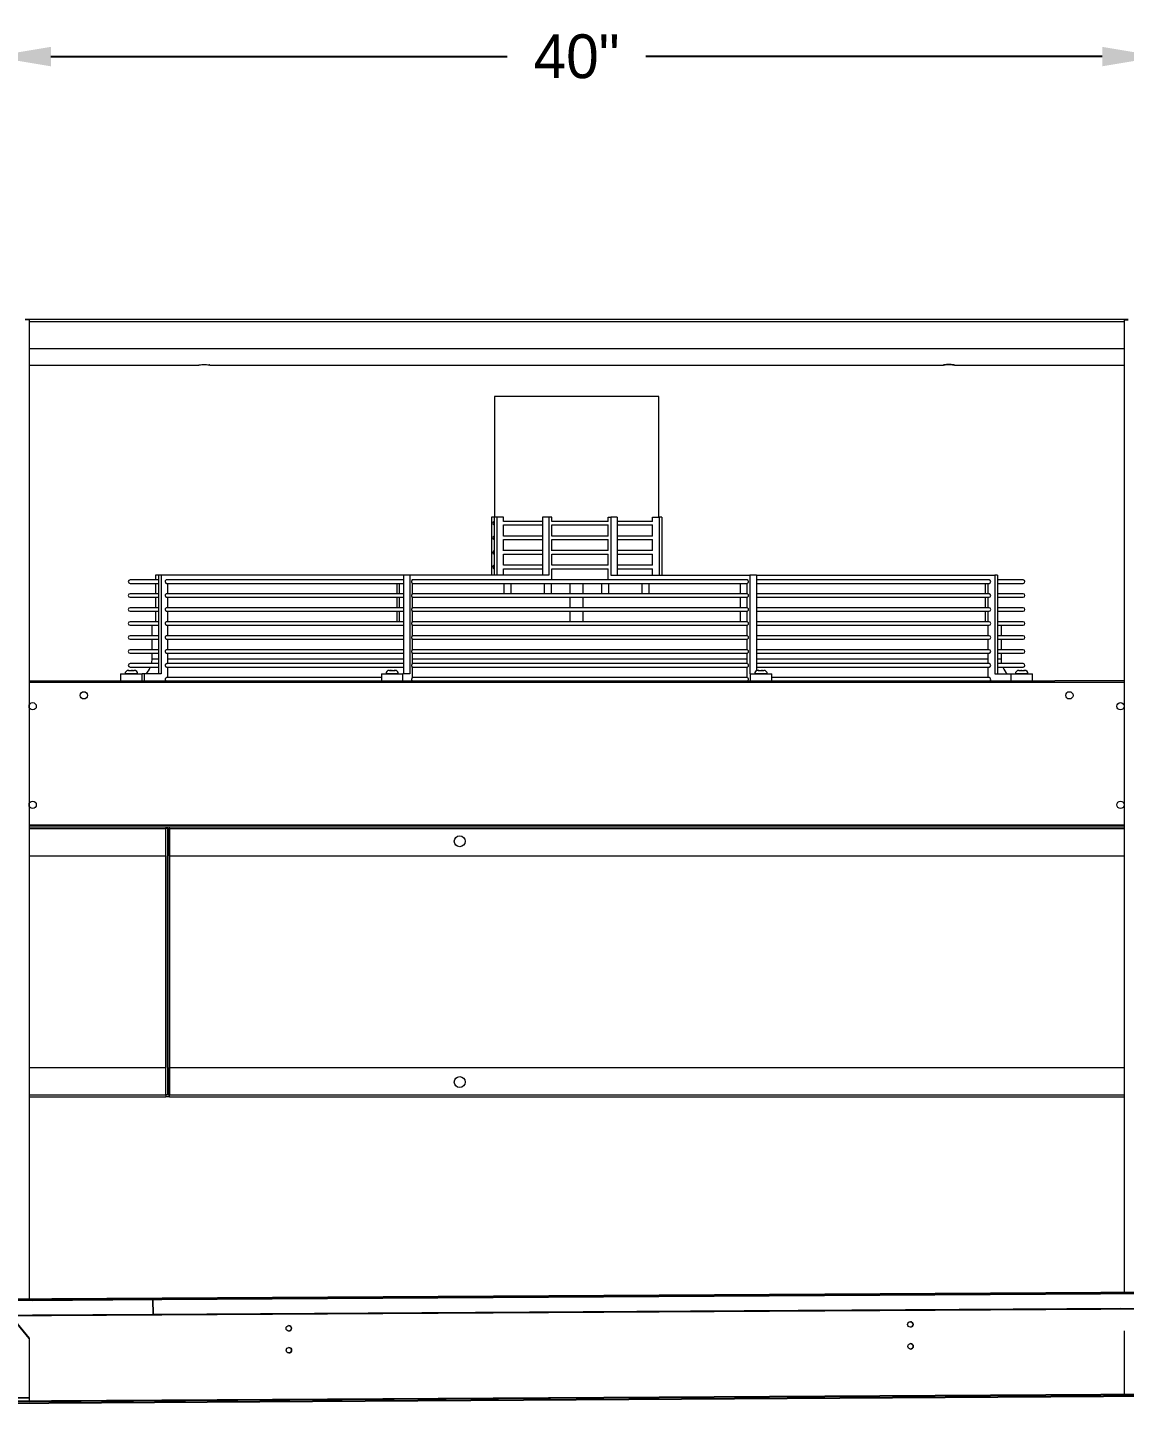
# Model space of a CAD drawing. Extents: x 6 to 271, y -23 to 146.
# Drawn here: x 179.21 to 216.75, y 46.96 to 94.66 of the extents above; entities that cross this region are included whole.
import ezdxf

# ---------------------------------------------------------------- set-up
doc = ezdxf.new("R2010")
doc.units = 0
doc.header["$MEASUREMENT"] = 0
doc.layers.get('0').update_dxf_attribs({"linetype": 'CONTINUOUS'})
doc.layers.get('Defpoints').update_dxf_attribs({"linetype": 'CONTINUOUS'})
doc.dimstyles.get("Standard").update_dxf_attribs({"dimtxt": 1.5, "dimasz": 2, "dimexe": 0.25, "dimexo": 0.5, "dimgap": 0.75, "dimtad": 0, "dimtih": 1, "dimtoh": 1, "dimdec": 4, "dimzin": 0, "dimdsep": 46, "dimlunit": 5, "dimtxsty": 'STANDARD', "dimcen": 0.125, "dimclrd": 1, "dimclre": 1, "dimclrt": 1, "dimadec": 0, "dimazin": 0, "dimtfac": 1, "dimtdec": 4, "dimtofl": 0, "dimtmove": 0, "dimatfit": 3, "dimfxl": 1, "dimfrac": 2, "dimtolj": 1, "dimtzin": 0, "dimarcsym": 0})

# ---------------------------------------------------------------- blocks, each defined once
blk = doc.blocks.new('*D31')
at = {"color": 7, "lineweight": -2}
for p, q in [((177.995, 85.293), (177.995, 93.929)), ((179.995, 93.679), (195.62, 93.679)), ((215.995, 93.679), (200.37, 93.679)), ((217.995, 85.293), (217.995, 93.929))]:
    blk.add_line(p, q, dxfattribs=at)
at = {"color": 7}
for points in [[(179.995, 94.012), (179.995, 93.346), (177.995, 93.679)], [(215.995, 94.012), (215.995, 93.346), (217.995, 93.679)]]:
    blk.add_solid(points, dxfattribs=at)
at = {"layer": 'Defpoints', "color": 0}
for p in [(217.995, 93.679), (177.995, 84.793), (217.995, 84.793)]:
    blk.add_point(p, dxfattribs=at)
at = {"color": 7, "insert": (197.995, 93.679), "char_height": 1.5, "attachment_point": 5}
blk.add_mtext('\\A1;40"', dxfattribs=at)
blk = doc.blocks.new('*D34')
at = {"color": 7, "lineweight": -2}
for p, q in [((265.011, 47.584), (265.011, 36.018)), ((90.014, 46.497), (90.014, 36.018)), ((92.014, 36.268), (174.512, 36.268)), ((263.011, 36.268), (180.512, 36.268))]:
    blk.add_line(p, q, dxfattribs=at)
at = {"color": 7}
for points in [[(92.014, 36.601), (92.014, 35.934), (90.014, 36.268)], [(263.011, 36.601), (263.011, 35.934), (265.011, 36.268)]]:
    blk.add_solid(points, dxfattribs=at)
at = {"layer": 'Defpoints', "color": 0}
for p in [(265.011, 48.084), (90.014, 46.997), (265.011, 36.268)]:
    blk.add_point(p, dxfattribs=at)
at = {"color": 7, "insert": (177.512, 36.268), "char_height": 1.5, "attachment_point": 5}
blk.add_mtext('\\A1;175"', dxfattribs=at)

msp = doc.modelspace()

# ---------------------------------------------------------------- linework, layer by layer
at = {"color": 0, "linetype": 'Continuous', "lineweight": 15}
for p, q in [((179.24516, 84.65792), (179.11066, 84.65792)), ((179.24516, 84.65792), (179.24516, 51.10783)), ((179.24516, 84.60492), (216.74516, 84.60492)), ((216.74516, 84.65792), (216.74516, 51.34075)), ((216.74516, 84.65792), (216.87966, 84.65792)), ((179.24516, 83.67363), (216.74516, 83.67363)), ((179.24516, 83.11133), (185.05766, 83.11133)), ((185.43266, 83.11133), (210.55766, 83.11133)), ((210.93266, 83.11133), (216.74516, 83.11133)), ((199.07146, 82.03692), (195.18266, 82.03692)), ((200.80766, 82.03692), (199.07146, 82.03692)), ((195.07795, 77.90092), (195.07795, 75.90592)), ((195.17132, 77.90092), (195.07795, 77.90092)), ((195.2647, 77.90092), (195.17132, 77.90092)), ((195.17132, 77.90092), (195.17132, 75.90592)), ((195.2647, 77.90092), (195.2647, 75.90592)), ((195.49013, 77.90092), (195.2647, 77.90092)), ((195.49013, 77.7501), (195.49013, 77.90092)), ((197.05092, 77.90092), (196.82549, 77.90092)), ((196.82549, 77.90092), (196.82549, 75.90592)), ((197.05092, 77.90092), (197.05092, 75.90592)), ((197.14429, 77.90092), (197.05092, 77.90092)), ((197.14429, 77.7501), (197.14429, 77.90092)), ((199.07146, 77.75104), (199.07146, 77.90092)), ((199.07146, 77.90092), (199.16483, 77.90092)), ((199.16483, 77.90092), (199.16483, 75.90592)), ((199.39026, 77.90092), (199.16483, 77.90092)), ((199.39026, 77.90092), (199.39026, 75.90592)), ((200.59357, 77.75104), (200.59357, 77.90092)), ((200.59357, 77.90092), (200.819, 77.90092)), ((200.819, 77.90092), (200.819, 75.90592)), ((200.91238, 77.90092), (200.819, 77.90092)), ((200.91238, 77.90092), (200.91238, 75.90592)), ((196.82549, 77.75104), (195.49013, 77.75104)), ((195.49013, 77.2501), (195.49013, 77.63198)), ((195.49013, 77.63104), (196.82549, 77.63104)), ((199.07146, 77.75104), (197.14429, 77.75104)), ((197.14429, 77.2501), (197.14429, 77.63198)), ((197.14429, 77.63104), (199.07146, 77.63104)), ((199.07146, 77.25104), (199.07146, 77.63104)), ((200.59357, 77.75104), (199.39026, 77.75104)), ((199.39026, 77.63104), (200.59357, 77.63104)), ((200.59357, 77.25104), (200.59357, 77.63104)), ((196.82549, 77.25104), (195.49013, 77.25104)), ((195.49013, 76.7501), (195.49013, 77.13198)), ((195.49013, 77.13104), (196.82549, 77.13104)), ((199.07146, 77.25104), (197.14429, 77.25104)), ((197.14429, 76.7501), (197.14429, 77.13198)), ((197.14429, 77.13104), (199.07146, 77.13104)), ((199.07146, 76.75104), (199.07146, 77.13104)), ((200.59357, 77.25104), (199.39026, 77.25104)), ((199.39026, 77.13104), (200.59357, 77.13104)), ((200.59357, 76.75104), (200.59357, 77.13104)), ((196.82549, 76.75104), (195.49013, 76.75104)), ((195.49013, 76.2501), (195.49013, 76.63198)), ((195.49013, 76.63104), (196.82549, 76.63104)), ((199.07146, 76.75104), (197.14429, 76.75104)), ((197.14429, 76.2501), (197.14429, 76.63198)), ((197.14429, 76.63104), (199.07146, 76.63104)), ((199.07146, 76.25104), (199.07146, 76.63104)), ((200.59357, 76.75104), (199.39026, 76.75104)), ((199.39026, 76.63104), (200.59357, 76.63104)), ((200.59357, 76.25104), (200.59357, 76.63104)), ((183.58165, 75.90592), (183.58165, 75.75104)), ((183.67503, 75.90592), (183.58165, 75.90592)), ((183.7684, 75.90592), (183.67503, 75.90592)), ((183.67503, 75.90592), (183.67503, 72.52492)), ((183.7684, 75.90592), (183.7684, 72.52492)), ((192.06357, 75.90592), (183.7684, 75.90592)), ((192.289, 75.90592), (192.06357, 75.90592)), ((192.06357, 75.90592), (192.06357, 72.52492)), ((192.289, 75.90592), (192.289, 72.52492)), ((197.05092, 75.90592), (192.289, 75.90592)), ((196.82549, 76.25104), (195.49013, 76.25104)), ((195.49013, 75.90592), (195.49013, 76.13198)), ((195.49013, 76.13104), (196.82549, 76.13104)), ((199.07146, 76.25104), (197.14429, 76.25104)), ((197.14429, 75.75104), (197.14429, 76.13198)), ((197.14429, 76.13104), (199.07146, 76.13104)), ((199.07146, 75.75104), (199.07146, 76.13104)), ((199.16483, 75.90592), (203.92676, 75.90592)), ((200.59357, 76.25104), (199.39026, 76.25104)), ((199.39026, 76.13104), (200.59357, 76.13104)), ((200.59357, 75.90592), (200.59357, 76.13104)), ((203.92676, 75.90592), (203.92676, 72.52492)), ((204.15218, 75.90592), (203.92676, 75.90592)), ((204.15218, 75.90592), (204.15218, 72.63302)), ((204.15218, 75.90592), (212.3153, 75.90592)), ((212.3153, 75.90592), (212.3153, 72.52492)), ((212.40867, 75.90592), (212.3153, 75.90592)), ((212.40867, 75.90592), (212.40867, 72.52492)), ((183.67503, 75.75104), (182.70505, 75.75104)), ((182.70505, 75.63104), (183.67503, 75.63104)), ((183.58165, 75.63104), (183.58165, 75.27237)), ((183.96412, 75.63104), (192.06357, 75.63104)), ((192.06357, 75.75104), (183.96416, 75.75104)), ((183.99383, 75.27237), (183.99383, 75.63104)), ((191.83814, 75.63104), (191.83814, 75.27237)), ((191.93152, 75.27237), (191.93152, 75.63104)), ((192.37006, 75.63104), (203.84644, 75.63104)), ((203.84644, 75.75104), (192.37015, 75.75104)), ((192.38237, 75.27237), (192.38237, 75.63104)), ((203.60795, 75.27237), (203.60795, 75.63104)), ((203.83338, 75.27237), (203.83338, 75.63104)), ((212.12139, 75.75104), (204.15218, 75.75104)), ((204.15218, 75.63104), (212.12139, 75.63104)), ((211.99649, 75.27237), (211.99649, 75.63104)), ((212.08987, 75.27237), (212.08987, 75.63104)), ((213.28528, 75.75104), (212.40867, 75.75104)), ((212.40867, 75.63104), (213.28528, 75.63104)), ((183.67503, 75.27237), (182.70505, 75.27237)), ((182.70505, 75.15237), (183.67503, 75.15237)), ((183.58165, 75.15237), (183.58165, 74.79371)), ((183.96412, 75.15237), (192.06357, 75.15237)), ((192.06357, 75.27237), (183.96416, 75.27237)), ((183.99383, 74.79371), (183.99383, 75.15237)), ((191.83814, 75.15237), (191.83814, 74.79371)), ((191.93152, 74.79371), (191.93152, 75.15237)), ((192.37006, 75.15237), (203.84644, 75.15237)), ((203.84644, 75.27237), (192.37015, 75.27237)), ((192.38237, 74.79371), (192.38237, 75.15237)), ((203.60795, 74.79371), (203.60795, 75.15237)), ((203.83338, 74.79371), (203.83338, 75.15237)), ((212.12139, 75.27237), (204.15218, 75.27237)), ((204.15218, 75.15237), (212.12139, 75.15237)), ((211.99649, 74.79371), (211.99649, 75.15237)), ((212.08987, 74.79371), (212.08987, 75.15237)), ((213.28528, 75.27237), (212.40867, 75.27237)), ((212.40867, 75.15237), (213.28528, 75.15237)), ((183.67503, 74.79371), (182.70505, 74.79371)), ((182.70505, 74.67371), (183.67503, 74.67371)), ((183.58165, 74.67371), (183.58165, 74.31504)), ((183.96412, 74.67371), (192.06357, 74.67371)), ((192.06357, 74.79371), (183.96416, 74.79371)), ((183.99383, 74.31504), (183.99383, 74.67371)), ((191.83814, 74.67371), (191.83814, 74.31504)), ((191.93152, 74.31504), (191.93152, 74.67371)), ((192.37006, 74.67371), (203.84644, 74.67371)), ((203.84644, 74.79371), (192.37015, 74.79371)), ((192.38237, 74.31504), (192.38237, 74.67371)), ((203.60795, 74.31504), (203.60795, 74.67371)), ((203.83338, 74.31504), (203.83338, 74.67371)), ((212.12139, 74.79371), (204.15218, 74.79371)), ((204.15218, 74.67371), (212.12139, 74.67371)), ((211.99649, 74.31504), (211.99649, 74.67371)), ((212.08987, 74.31504), (212.08987, 74.67371)), ((213.28528, 74.79371), (212.40867, 74.79371)), ((212.40867, 74.67371), (213.28528, 74.67371)), ((183.67503, 74.31504), (182.70505, 74.31504)), ((182.70505, 74.19504), (183.67503, 74.19504)), ((183.96412, 74.19504), (192.06357, 74.19504)), ((192.06357, 74.31504), (183.96416, 74.31504)), ((183.99383, 73.83638), (183.99383, 74.19504)), ((192.37006, 74.19504), (203.84644, 74.19504)), ((203.84644, 74.31504), (192.37015, 74.31504)), ((192.38237, 73.83638), (192.38237, 74.19504)), ((203.83338, 73.83638), (203.83338, 74.19504)), ((212.12139, 74.31504), (204.15218, 74.31504)), ((204.15218, 74.19504), (212.12139, 74.19504)), ((212.08987, 73.83638), (212.08987, 74.19504)), ((213.28528, 74.31504), (212.40867, 74.31504)), ((212.40867, 74.19504), (213.28528, 74.19504)), ((183.67503, 73.83638), (182.70505, 73.83638)), ((182.70505, 73.71638), (183.67503, 73.71638)), ((183.96412, 73.71638), (192.06357, 73.71638)), ((192.06357, 73.83638), (183.96416, 73.83638)), ((183.99383, 73.35771), (183.99383, 73.71638)), ((192.37006, 73.71638), (203.84644, 73.71638)), ((203.84644, 73.83638), (192.37015, 73.83638)), ((192.38237, 73.35771), (192.38237, 73.71638)), ((203.83338, 73.35771), (203.83338, 73.71638)), ((212.12139, 73.83638), (204.15218, 73.83638)), ((204.15218, 73.71638), (212.12139, 73.71638)), ((212.08987, 73.35771), (212.08987, 73.71638)), ((213.28528, 73.83638), (212.40867, 73.83638)), ((212.40867, 73.71638), (213.28528, 73.71638)), ((183.67503, 73.35771), (182.70505, 73.35771)), ((182.70505, 73.23771), (183.67503, 73.23771)), ((183.67503, 73.03092), (183.44736, 73.03092)), ((183.96412, 73.23771), (192.06357, 73.23771)), ((192.06357, 73.35771), (183.96416, 73.35771)), ((183.99383, 72.87904), (183.99383, 73.23771)), ((192.06357, 73.03092), (183.99383, 73.03092)), ((192.37006, 73.23771), (203.84644, 73.23771)), ((203.84644, 73.35771), (192.37015, 73.35771)), ((192.38237, 72.87904), (192.38237, 73.23771)), ((203.83338, 73.03092), (192.38237, 73.03092)), ((203.83338, 72.87904), (203.83338, 73.23771)), ((212.12139, 73.35771), (204.15218, 73.35771)), ((204.15218, 73.23771), (212.12139, 73.23771)), ((212.08987, 73.03092), (204.15218, 73.03092)), ((212.08987, 72.87904), (212.08987, 73.23771)), ((213.28528, 73.35771), (212.40867, 73.35771)), ((212.40867, 73.23771), (213.28528, 73.23771)), ((212.54296, 73.03092), (212.40867, 73.03092)), ((182.38215, 72.52492), (182.41024, 72.52492)), ((182.41024, 72.52492), (183.12015, 72.52492)), ((182.54905, 72.52592), (182.5324, 72.52592)), ((182.9699, 72.52592), (182.54905, 72.52592)), ((182.6564, 72.64992), (182.65655, 72.64992)), ((182.65928, 72.64992), (182.65655, 72.64992)), ((182.65928, 72.64992), (182.66979, 72.64992)), ((182.68047, 72.64992), (182.66979, 72.64992)), ((182.68047, 72.64992), (182.75651, 72.64992)), ((183.67503, 72.87904), (182.70505, 72.87904)), ((182.70505, 72.75904), (183.67503, 72.75904)), ((182.76806, 72.64992), (182.75651, 72.64992)), ((182.77434, 72.64992), (182.76806, 72.64992)), ((182.77434, 72.64992), (182.79971, 72.64992)), ((182.81425, 72.64992), (182.79971, 72.64992)), ((182.81425, 72.64992), (182.8459, 72.64992)), ((183.18544, 72.52492), (183.12015, 72.52492)), ((183.18544, 72.52492), (183.18544, 72.29342)), ((183.7684, 72.52492), (183.18544, 72.52492)), ((183.96412, 72.75904), (192.06357, 72.75904)), ((192.06357, 72.87904), (183.96416, 72.87904)), ((183.99383, 72.40038), (183.99383, 72.75904)), ((191.31189, 72.52492), (191.33998, 72.52492)), ((191.33998, 72.52492), (192.04989, 72.52492)), ((191.59717, 72.52592), (191.46214, 72.52592)), ((191.58614, 72.64992), (191.61778, 72.64992)), ((191.89964, 72.52592), (191.59717, 72.52592)), ((191.63232, 72.64992), (191.61778, 72.64992)), ((191.63232, 72.64992), (191.65769, 72.64992)), ((191.66397, 72.64992), (191.65769, 72.64992)), ((191.67553, 72.64992), (191.66397, 72.64992)), ((191.67553, 72.64992), (191.75157, 72.64992)), ((191.76225, 72.64992), (191.75157, 72.64992)), ((191.76225, 72.64992), (191.77275, 72.64992)), ((191.77548, 72.64992), (191.77275, 72.64992)), ((191.77548, 72.64992), (191.77564, 72.64992)), ((192.289, 72.52492), (192.04989, 72.52492)), ((192.37006, 72.75904), (203.84644, 72.75904)), ((203.84644, 72.87904), (192.37015, 72.87904)), ((192.38237, 72.40038), (192.38237, 72.75904)), ((203.83338, 72.40038), (203.83338, 72.75904)), ((203.92676, 72.52492), (203.94044, 72.52492)), ((203.94044, 72.52492), (203.96853, 72.52492)), ((203.96853, 72.52492), (204.67844, 72.52492)), ((204.39315, 72.52592), (204.09069, 72.52592)), ((212.12139, 72.87904), (204.15218, 72.87904)), ((204.15218, 72.75904), (212.12139, 72.75904)), ((204.21469, 72.64992), (204.21484, 72.64992)), ((204.21757, 72.64992), (204.21484, 72.64992)), ((204.21757, 72.64992), (204.22808, 72.64992)), ((204.23876, 72.64992), (204.22808, 72.64992)), ((204.23876, 72.64992), (204.3148, 72.64992)), ((204.32635, 72.64992), (204.3148, 72.64992)), ((204.33263, 72.64992), (204.32635, 72.64992)), ((204.33263, 72.64992), (204.358, 72.64992)), ((204.37254, 72.64992), (204.358, 72.64992)), ((204.37254, 72.64992), (204.40419, 72.64992)), ((204.52819, 72.52592), (204.39315, 72.52592)), ((212.08987, 72.40038), (212.08987, 72.75904)), ((212.3153, 72.52492), (212.87018, 72.52492)), ((213.28528, 72.87904), (212.40867, 72.87904)), ((212.40867, 72.75904), (213.28528, 72.75904)), ((212.87018, 72.52492), (212.89826, 72.52492)), ((212.89826, 72.52492), (213.60818, 72.52492)), ((213.44127, 72.52592), (213.02043, 72.52592)), ((213.14443, 72.64992), (213.17607, 72.64992)), ((213.19061, 72.64992), (213.17607, 72.64992)), ((213.19061, 72.64992), (213.21598, 72.64992)), ((213.22226, 72.64992), (213.21598, 72.64992)), ((213.23382, 72.64992), (213.22226, 72.64992)), ((213.23382, 72.64992), (213.30986, 72.64992)), ((213.32053, 72.64992), (213.30986, 72.64992)), ((213.32053, 72.64992), (213.33104, 72.64992)), ((213.33377, 72.64992), (213.33104, 72.64992)), ((213.33377, 72.64992), (213.33393, 72.64992)), ((213.45793, 72.52592), (213.44127, 72.52592)), ((179.24516, 72.29342), (181.62016, 72.29342)), ((179.24516, 72.24242), (216.74516, 72.24242)), ((181.62016, 72.29342), (214.37016, 72.29342)), ((191.31189, 72.40038), (183.96416, 72.40038)), ((203.84644, 72.40038), (192.37014, 72.40038)), ((212.12139, 72.40038), (204.67844, 72.40038)), ((216.74516, 72.29342), (214.37016, 72.29342)), ((216.74516, 67.34442), (179.24516, 67.34442)), ((179.24516, 67.34342), (216.74516, 67.34342)), ((179.24516, 67.29342), (216.74516, 67.29342)), ((183.93166, 67.29342), (183.93166, 67.22992)), ((184.05866, 67.22992), (184.05866, 67.29342)), ((179.24516, 67.22992), (183.93166, 67.22992)), ((183.93166, 66.29342), (183.93166, 67.22992)), ((183.93266, 67.22992), (183.93166, 67.22992)), ((183.99516, 67.22992), (183.93266, 67.22992)), ((183.93266, 58.10692), (183.93266, 67.22992)), ((183.99516, 67.22992), (183.99516, 58.10692)), ((183.99516, 67.22992), (184.05766, 67.22992)), ((183.99516, 58.10692), (183.99516, 67.22992)), ((184.05766, 67.22992), (184.05766, 58.10692)), ((184.05866, 67.22992), (184.05766, 67.22992)), ((184.05866, 66.29342), (184.05866, 67.22992)), ((184.05866, 67.22992), (216.74516, 67.22992)), ((179.24516, 66.29342), (183.93166, 66.29342)), ((183.93166, 66.29342), (183.93166, 59.04342)), ((184.05866, 66.29342), (216.74516, 66.29342)), ((184.05866, 66.29342), (184.05866, 59.04342)), ((179.24516, 59.04342), (183.93166, 59.04342)), ((183.93166, 58.10692), (183.93166, 59.04342)), ((184.05866, 58.10692), (184.05866, 59.04342)), ((184.05866, 59.04342), (216.74516, 59.04342)), ((179.24516, 58.10692), (183.93166, 58.10692)), ((179.24516, 58.04342), (183.93166, 58.04342)), ((183.93166, 58.10692), (183.93166, 58.04342)), ((183.93166, 58.10692), (183.93266, 58.10692)), ((184.05866, 58.04342), (183.93166, 58.04342)), ((183.99516, 58.10692), (183.93266, 58.10692)), ((183.99516, 58.10692), (184.05766, 58.10692)), ((184.05766, 58.10692), (184.05866, 58.10692)), ((184.05866, 58.04342), (184.05866, 58.10692)), ((184.05866, 58.10692), (216.74516, 58.10692)), ((184.05866, 58.04342), (216.74516, 58.04342)), ((179.36513, 51.10858), (183.49005, 51.1342)), ((179.3654, 51.06438), (183.49032, 51.09)), ((183.49005, 51.1342), (216.61441, 51.33994)), ((183.49005, 51.1342), (183.49032, 51.09)), ((183.49032, 51.09), (183.49005, 51.1342)), ((183.49032, 51.09), (216.61468, 51.29575)), ((183.4935, 50.57828), (183.49032, 51.09)), ((183.49032, 51.09), (183.4935, 50.57828)), ((179.24516, 50.55119), (216.74516, 50.78411)), ((183.4935, 50.57828), (179.36858, 50.55266)), ((216.61786, 50.78403), (183.4935, 50.57828)), ((179.24516, 49.7744), (179.24516, 47.60173)), ((216.74516, 50.02285), (216.74516, 47.80919)), ((179.24516, 47.60213), (216.74516, 47.83505)), ((179.24516, 47.55113), (216.74516, 47.78405))]:
    msp.add_line(p, q, dxfattribs=at)
at = {"color": 0}
for p, q in [((96.11673, 50.59149), (259.86357, 51.60858)), ((259.86385, 51.56438), (96.117, 50.5473)), ((96.24517, 50.03565), (259.74516, 51.0512)), ((178.63462, 50.52014), (179.24516, 49.7744)), ((259.74516, 48.10214), (96.24517, 47.08659)), ((96.24517, 47.03559), (259.74516, 48.05114)), ((179.24516, 47.72673), (176.74516, 47.68574))]:
    msp.add_line(p, q, dxfattribs=at)
at = {"color": 0, "linetype": 'Continuous', "lineweight": 15, "flags": 128}
for points in [[(185.05766, 83.11133), (185.06526, 83.11549), (185.08743, 83.11931), (185.12238, 83.12248), (185.16727, 83.12476), (185.21848, 83.12594), (185.27185, 83.12594), (185.32305, 83.12476), (185.36795, 83.12248), (185.4029, 83.11931), (185.42507, 83.11549), (185.43266, 83.11133)], [(185.43266, 83.11133), (185.42502, 83.11549), (185.41995, 83.11666)], [(210.55766, 83.11133), (210.56526, 83.11549), (210.58743, 83.11931), (210.62238, 83.12248), (210.66727, 83.12476), (210.71848, 83.12594), (210.77185, 83.12594), (210.82305, 83.12476), (210.86795, 83.12248), (210.9029, 83.11931), (210.92507, 83.11549), (210.93266, 83.11133)], [(210.93266, 83.11133), (210.92502, 83.11549), (210.90283, 83.11931), (210.86788, 83.12248), (210.823, 83.12474), (210.77183, 83.12593), (210.7185, 83.12593), (210.66732, 83.12474), (210.62245, 83.12248), (210.5875, 83.11931), (210.5653, 83.11549), (210.55766, 83.11133)], [(203.84644, 75.75104), (203.84649, 75.75104), (203.85577, 75.74586), (203.86345, 75.73133), (203.86823, 75.70993), (203.86929, 75.68531), (203.86646, 75.66166), (203.86021, 75.64303), (203.85161, 75.63258), (203.84644, 75.63104)], [(203.84644, 75.27237), (203.85069, 75.27133), (203.85906, 75.2625), (203.86547, 75.24592), (203.86895, 75.22416), (203.86895, 75.20058), (203.86547, 75.17882), (203.85906, 75.16225), (203.85069, 75.15341), (203.84644, 75.15237)], [(203.84644, 74.79371), (203.85069, 74.79267), (203.85906, 74.78383), (203.86547, 74.76725), (203.86895, 74.7455), (203.86895, 74.72192), (203.86547, 74.70016), (203.85906, 74.68358), (203.85069, 74.67475), (203.84644, 74.67371)], [(203.84644, 74.31504), (203.85069, 74.314), (203.85906, 74.30517), (203.86547, 74.28859), (203.86895, 74.26683), (203.86895, 74.24325), (203.86547, 74.22149), (203.85906, 74.20492), (203.85069, 74.19608), (203.84644, 74.19504)], [(203.84644, 73.83638), (203.85069, 73.83534), (203.85906, 73.8265), (203.86547, 73.80992), (203.86895, 73.78817), (203.86895, 73.76459), (203.86547, 73.74283), (203.85906, 73.72625), (203.85069, 73.71741), (203.84644, 73.71638)], [(183.44736, 73.03092), (183.43973, 72.92419), (183.43182, 72.87904)], [(203.84644, 73.35771), (203.85069, 73.35667), (203.85906, 73.34784), (203.86547, 73.33126), (203.86895, 73.3095), (203.86895, 73.28592), (203.86547, 73.26416), (203.85906, 73.24758), (203.85069, 73.23875), (203.84644, 73.23771)], [(212.5585, 72.87904), (212.5506, 72.92419), (212.54296, 73.03092)], [(203.84644, 72.87904), (203.85069, 72.87801), (203.85906, 72.86917), (203.86547, 72.85259), (203.86895, 72.83083), (203.86895, 72.80725), (203.86547, 72.7855), (203.85906, 72.76892), (203.85069, 72.76008), (203.84644, 72.75904)], [(203.84644, 72.40038), (203.85095, 72.39921), (203.85938, 72.38993), (203.86576, 72.37278), (203.86907, 72.35048), (203.86878, 72.32658), (203.86494, 72.30486), (203.86073, 72.29342)]]:
    msp.add_lwpolyline(points, dxfattribs=at)
at = {"color": 0, "linetype": 'Continuous', "lineweight": 15}
for centre, radius in [((181.12016, 71.79342), 0.125), ((214.87016, 71.79342), 0.125), ((179.37016, 71.41842), 0.125), ((216.62016, 71.41842), 0.125), ((179.37016, 68.04342), 0.125), ((216.62016, 68.04342), 0.125), ((193.99516, 66.79342), 0.1875), ((193.99516, 58.54342), 0.1875), ((188.14052, 50.10643), 0.09375), ((209.42611, 50.23864), 0.09375), ((188.14518, 49.35644), 0.09375), ((209.43077, 49.48865), 0.09375)]:
    msp.add_circle(centre, radius, dxfattribs=at)
for centre, radius, start, end in [((195.18266, 77.69104), 0.06, 100.892283, 259.107717), ((195.18266, 77.19104), 0.06, 100.892283, 259.107717), ((195.18266, 76.69104), 0.06, 100.892283, 259.107717), ((195.18266, 76.19104), 0.06, 100.892283, 259.107717), ((182.70505, 75.69104), 0.06, 90, 270), ((212.11821, 75.69104), 0.06008, 273.027257, 86.972743), ((213.28528, 75.69104), 0.06, 270, 90), ((182.70505, 75.21237), 0.06, 90, 270), ((212.11809, 75.21237), 0.06009, 273.144683, 86.855317), ((213.28528, 75.21237), 0.06, 270, 90), ((182.70505, 74.73371), 0.06, 90, 270), ((212.11809, 74.73371), 0.06009, 273.145296, 86.854704), ((213.28528, 74.73371), 0.06, 270, 90), ((182.70505, 74.25504), 0.06, 90, 270), ((212.11809, 74.25504), 0.06009, 273.143735, 86.856265), ((213.28528, 74.25504), 0.06, 270, 90), ((182.70505, 73.77638), 0.06, 90, 270), ((212.11809, 73.77638), 0.06009, 273.145296, 86.854704), ((213.28528, 73.77638), 0.06, 270, 90), ((182.70505, 73.29771), 0.06, 90, 270), ((212.11809, 73.29771), 0.06009, 273.143735, 86.856265), ((213.28528, 73.29771), 0.06, 270, 90), ((182.6564, 72.52592), 0.124, 90, 180), ((182.70505, 72.81904), 0.06, 90, 270), ((182.8459, 72.52592), 0.124, 0, 90), ((182.69736, 73.03092), 0.75, 317.57173, 338.745888), ((191.58614, 72.52592), 0.124, 90, 180), ((191.77564, 72.52592), 0.124, 0, 90), ((204.21469, 72.52592), 0.124, 90, 180), ((204.40419, 72.52592), 0.124, 0, 90), ((212.11809, 72.81904), 0.06009, 273.145296, 86.854704), ((213.29296, 73.03092), 0.75, 201.254112, 222.42827), ((213.14443, 72.52592), 0.124, 90, 180), ((213.28528, 72.81904), 0.06, 270, 90), ((213.33393, 72.52592), 0.124, 0, 90), ((212.11678, 72.33985), 0.06071, 310.119472, 85.64467), ((183.41687, 50.57742), 0.07663, 0.115562, 0.64457), ((183.41687, 50.57742), 0.07663, 0.115562, 0.64457), ((188.13938, 50.10642), 0.09375, 0.355877, 90.006628), ((188.13938, 50.10642), 0.09375, 270.705126, 0.355877), ((209.42468, 50.23863), 0.09375, 0.355877, 89.919329), ((209.42468, 50.23863), 0.09375, 270.792425, 0.355877), ((188.14404, 49.35644), 0.09375, 0.355877, 90.00664), ((188.14404, 49.35644), 0.09375, 270.705113, 0.355877), ((209.42934, 49.48865), 0.09375, 0.355877, 89.919337), ((209.42934, 49.48865), 0.09375, 270.792417, 0.355877)]:
    msp.add_arc(centre, radius, start, end, dxfattribs=at)
for points in [[(216.88066, 84.66842), (179.10966, 84.66842)], [(179.24516, 83.11114), (185.05766, 83.11114)], [(185.43266, 83.11114), (210.55766, 83.11114)], [(210.93266, 83.11114), (216.74516, 83.11114)], [(195.18266, 82.03692), (195.18266, 77.90092)], [(200.80766, 77.90092), (200.80766, 82.03692)], [(195.50503, 75.63104), (195.50503, 75.27237)], [(195.75503, 75.27237), (195.75503, 75.63104)], [(196.89049, 75.63104), (196.89049, 75.27237)], [(197.14049, 75.27237), (197.14049, 75.63104)], [(197.76866, 75.63104), (197.76866, 75.27237)], [(198.22166, 75.27237), (198.22166, 75.63104)], [(198.84983, 75.63104), (198.84983, 75.27237)], [(199.09983, 75.27237), (199.09983, 75.63104)], [(200.23529, 75.63104), (200.23529, 75.27237)], [(200.48529, 75.27237), (200.48529, 75.63104)], [(197.76866, 75.15237), (197.76866, 74.79371)], [(198.22166, 74.79371), (198.22166, 75.15237)], [(197.76866, 74.67371), (197.76866, 74.31504)], [(198.22166, 74.31504), (198.22166, 74.67371)], [(183.44736, 74.19504), (183.44736, 73.83638)], [(212.54296, 73.83638), (212.54296, 74.19504)], [(183.44736, 73.71638), (183.44736, 73.35771)], [(212.54296, 73.35771), (212.54296, 73.71638)], [(183.44736, 73.23771), (183.44736, 73.03092)], [(212.54296, 73.03092), (212.54296, 73.23771)], [(182.38215, 72.52492), (182.38215, 72.29342)], [(182.5324, 72.52592), (182.5324, 72.52492)], [(182.65655, 72.64992), (182.65258, 72.64986)], [(182.65258, 72.64986), (182.65928, 72.64992)], [(182.66979, 72.64992), (182.6765, 72.64986)], [(182.6765, 72.64986), (182.68047, 72.64992)], [(182.75651, 72.64992), (182.75815, 72.64986)], [(182.75815, 72.64986), (182.77434, 72.64992)], [(182.79971, 72.64992), (182.8159, 72.64986)], [(182.8159, 72.64986), (182.81425, 72.64992)], [(182.9699, 72.52492), (182.9699, 72.52592)], [(183.12015, 72.29342), (183.12015, 72.52492)], [(191.31189, 72.52492), (191.31189, 72.29342)], [(191.46214, 72.52592), (191.46214, 72.52492)], [(191.61778, 72.64992), (191.61614, 72.64986)], [(191.61614, 72.64986), (191.63232, 72.64992)], [(191.65769, 72.64992), (191.67388, 72.64986)], [(191.67388, 72.64986), (191.67553, 72.64992)], [(191.75157, 72.64992), (191.75554, 72.64986)], [(191.75554, 72.64986), (191.76225, 72.64992)], [(191.77275, 72.64992), (191.77946, 72.64986)], [(191.77946, 72.64986), (191.77548, 72.64992)], [(191.89964, 72.52492), (191.89964, 72.52592)], [(192.04989, 72.29342), (192.04989, 72.52492)], [(203.94044, 72.52492), (203.94044, 72.29342)], [(204.09069, 72.52592), (204.09069, 72.52492)], [(204.21484, 72.64992), (204.21087, 72.64986)], [(204.21087, 72.64986), (204.21757, 72.64992)], [(204.22808, 72.64992), (204.23478, 72.64986)], [(204.23478, 72.64986), (204.23876, 72.64992)], [(204.3148, 72.64992), (204.31645, 72.64986)], [(204.31645, 72.64986), (204.33263, 72.64992)], [(204.358, 72.64992), (204.37419, 72.64986)], [(204.37419, 72.64986), (204.37254, 72.64992)], [(204.52819, 72.52492), (204.52819, 72.52592)], [(204.67844, 72.29342), (204.67844, 72.52492)], [(212.87018, 72.52492), (212.87018, 72.29342)], [(213.02043, 72.52592), (213.02043, 72.52492)], [(213.17607, 72.64992), (213.17443, 72.64986)], [(213.17443, 72.64986), (213.19061, 72.64992)], [(213.21598, 72.64992), (213.23217, 72.64986)], [(213.23217, 72.64986), (213.23382, 72.64992)], [(213.30986, 72.64992), (213.31383, 72.64986)], [(213.31383, 72.64986), (213.32053, 72.64992)], [(213.33104, 72.64992), (213.33775, 72.64986)], [(213.33775, 72.64986), (213.33377, 72.64992)], [(213.45793, 72.52492), (213.45793, 72.52592)], [(213.60818, 72.29342), (213.60818, 72.52492)]]:
    msp.add_open_spline(points, degree=1, dxfattribs=at)
for points, knots in [([(183.97045, 75.75007), (183.96554, 75.7505), (183.95438, 75.75148), (183.93759, 75.74491), (183.92258, 75.73253), (183.91224, 75.71527), (183.90775, 75.69533), (183.90962, 75.67489), (183.91762, 75.65632), (183.93089, 75.64147), (183.9478, 75.63293), (183.96105, 75.6297), (183.96756, 75.63131), (183.96801, 75.63142)], [0, 0, 0, 0, 0.07998138, 0.1813814, 0.28277154, 0.38415373, 0.48552797, 0.58688761, 0.68825046, 0.78961488, 0.89098496, 0.99237397, 1, 1, 1, 1]), ([(192.37266, 75.75046), (192.37023, 75.75067), (192.3652, 75.75112), (192.35801, 75.74337), (192.35205, 75.73011), (192.34812, 75.7123), (192.34666, 75.69213), (192.34784, 75.67184), (192.35153, 75.65367), (192.3573, 75.63989), (192.36415, 75.63164), (192.36894, 75.63158), (192.37113, 75.63154)], [0, 0, 0, 0, 0.09600337, 0.19820143, 0.30039989, 0.40258409, 0.50475854, 0.60692748, 0.70908988, 0.8112591, 0.91344416, 1, 1, 1, 1]), ([(183.97045, 75.27141), (183.96554, 75.27184), (183.95438, 75.27281), (183.93759, 75.26624), (183.92258, 75.25386), (183.91224, 75.2366), (183.90775, 75.21667), (183.90962, 75.19622), (183.91762, 75.17765), (183.93089, 75.16281), (183.94779, 75.15426), (183.96105, 75.15103), (183.96756, 75.15265), (183.96801, 75.15276)], [0, 0, 0, 0, 0.07998144, 0.18138167, 0.28276842, 0.38415577, 0.48552448, 0.5868902, 0.68824791, 0.78961254, 0.89098546, 0.99237395, 1, 1, 1, 1]), ([(192.37266, 75.27179), (192.37023, 75.27201), (192.3652, 75.27245), (192.35801, 75.2647), (192.35205, 75.25144), (192.34812, 75.23363), (192.34666, 75.21346), (192.34784, 75.19317), (192.35153, 75.175), (192.3573, 75.16123), (192.36415, 75.15298), (192.36894, 75.15291), (192.37113, 75.15288)], [0, 0, 0, 0, 0.09600372, 0.19819977, 0.30039838, 0.40258787, 0.50476248, 0.60692568, 0.70909348, 0.81125883, 0.91344404, 1, 1, 1, 1]), ([(183.97029, 74.79259), (183.96837, 74.79304), (183.96035, 74.7949), (183.94575, 74.79125), (183.92914, 74.78181), (183.91641, 74.76647), (183.90908, 74.74756), (183.90795, 74.72705), (183.91314, 74.70733), (183.92409, 74.69049), (183.93953, 74.67885), (183.95505, 74.67319), (183.96465, 74.67431), (183.96804, 74.6747)], [0, 0, 0, 0, 0.03196851, 0.13340064, 0.23481935, 0.33623576, 0.43764191, 0.53903133, 0.64042081, 0.74180663, 0.84321047, 0.94462073, 1, 1, 1, 1]), ([(192.37264, 74.79271), (192.37068, 74.79315), (192.36613, 74.79419), (192.35922, 74.78777), (192.35297, 74.77552), (192.34864, 74.75833), (192.34673, 74.73843), (192.34744, 74.71797), (192.35071, 74.69935), (192.35617, 74.68438), (192.36315, 74.67577), (192.36848, 74.67237), (192.37105, 74.67381), (192.37111, 74.67384)], [0, 0, 0, 0, 0.07796036, 0.18019041, 0.28241681, 0.38462798, 0.48683485, 0.58902933, 0.6912217, 0.79341787, 0.89562608, 0.9978452, 1, 1, 1, 1]), ([(183.97029, 74.31393), (183.96837, 74.31437), (183.96035, 74.31623), (183.94575, 74.31259), (183.92914, 74.30314), (183.91641, 74.2878), (183.90908, 74.26889), (183.90795, 74.24839), (183.91315, 74.22866), (183.92409, 74.21182), (183.93953, 74.20018), (183.95505, 74.19452), (183.96465, 74.19564), (183.96804, 74.19604)], [0, 0, 0, 0, 0.03196753, 0.1333989, 0.23481778, 0.33623437, 0.4376407, 0.53903619, 0.64042018, 0.74180618, 0.84321019, 0.94462063, 1, 1, 1, 1]), ([(192.37264, 74.31404), (192.37068, 74.31449), (192.36613, 74.31552), (192.35922, 74.3091), (192.35297, 74.29685), (192.34864, 74.27966), (192.34673, 74.25977), (192.34744, 74.2393), (192.35071, 74.22068), (192.35617, 74.20572), (192.36315, 74.1971), (192.36848, 74.19372), (192.37105, 74.19514), (192.37111, 74.19517)], [0, 0, 0, 0, 0.077960403, 0.180188862, 0.282415515, 0.384631893, 0.486833235, 0.589027961, 0.691220577, 0.793421285, 0.895627059, 0.997846422, 1, 1, 1, 1]), ([(183.97029, 73.83526), (183.96837, 73.83571), (183.96035, 73.83757), (183.94575, 73.83392), (183.92914, 73.82448), (183.91641, 73.80913), (183.90908, 73.79023), (183.90795, 73.76972), (183.91314, 73.75), (183.92409, 73.73316), (183.93953, 73.72151), (183.95505, 73.71586), (183.96465, 73.71698), (183.96804, 73.71737)], [0, 0, 0, 0, 0.03196751, 0.13339975, 0.23481855, 0.33623507, 0.43764133, 0.53903085, 0.64042044, 0.74180637, 0.84321031, 0.94462067, 1, 1, 1, 1]), ([(192.37264, 73.83537), (192.37068, 73.83582), (192.36613, 73.83685), (192.35922, 73.83044), (192.35297, 73.81818), (192.34864, 73.801), (192.34673, 73.7811), (192.34744, 73.76064), (192.35071, 73.74201), (192.35617, 73.72705), (192.36315, 73.71844), (192.36848, 73.71504), (192.37105, 73.71648), (192.37111, 73.71651)], [0, 0, 0, 0, 0.07796045, 0.18019061, 0.28241713, 0.38462841, 0.4868354, 0.58902999, 0.69121706, 0.79341764, 0.89562597, 0.9978452, 1, 1, 1, 1]), ([(183.97045, 73.35675), (183.96554, 73.35718), (183.95438, 73.35815), (183.93759, 73.35158), (183.92258, 73.3392), (183.91224, 73.32194), (183.90775, 73.302), (183.90962, 73.28156), (183.91762, 73.26299), (183.93089, 73.24814), (183.94779, 73.2396), (183.96105, 73.23637), (183.96756, 73.23798), (183.96801, 73.2381)], [0, 0, 0, 0, 0.07998139, 0.18138328, 0.28276983, 0.38415697, 0.48552549, 0.58689101, 0.68824852, 0.78961296, 0.89098567, 0.99237397, 1, 1, 1, 1]), ([(192.37266, 73.35713), (192.37023, 73.35735), (192.3652, 73.35779), (192.35801, 73.35004), (192.35205, 73.33678), (192.34812, 73.31897), (192.34666, 73.2988), (192.34784, 73.27851), (192.35153, 73.26034), (192.3573, 73.24656), (192.36415, 73.23831), (192.36894, 73.23825), (192.37113, 73.23822)], [0, 0, 0, 0, 0.09600372, 0.19819977, 0.30039838, 0.40258787, 0.50476248, 0.60692568, 0.70909348, 0.81125883, 0.91344404, 1, 1, 1, 1]), ([(183.97045, 72.87808), (183.96554, 72.87851), (183.95438, 72.87949), (183.93759, 72.87291), (183.92258, 72.86054), (183.91224, 72.84327), (183.90775, 72.82334), (183.90962, 72.80289), (183.91762, 72.78433), (183.93089, 72.76948), (183.9478, 72.76093), (183.96105, 72.7577), (183.96756, 72.75932), (183.96801, 72.75943)], [0, 0, 0, 0, 0.07998151, 0.18138177, 0.28277215, 0.38415458, 0.48552618, 0.586889, 0.68824941, 0.78961407, 0.89098569, 0.99237458, 1, 1, 1, 1]), ([(192.37266, 72.87846), (192.37023, 72.87868), (192.3652, 72.87913), (192.35801, 72.87137), (192.35205, 72.85812), (192.34812, 72.8403), (192.34666, 72.82013), (192.34784, 72.79985), (192.35153, 72.78168), (192.3573, 72.7679), (192.36415, 72.75965), (192.36894, 72.75958), (192.37113, 72.75955)], [0, 0, 0, 0, 0.09600337, 0.19820024, 0.30039859, 0.40258525, 0.5047596, 0.60692548, 0.7090904, 0.81125952, 0.91344447, 1, 1, 1, 1]), ([(183.97029, 72.39925), (183.96827, 72.39971), (183.96015, 72.40155), (183.94546, 72.39782), (183.9289, 72.38827), (183.91624, 72.37285), (183.90902, 72.35392), (183.90794, 72.33334), (183.91343, 72.31391), (183.9216, 72.29984), (183.92882, 72.2948), (183.9308, 72.29342)], [0, 0, 0, 0, 0.04301062, 0.17274869, 0.30249075, 0.43222554, 0.56194452, 0.69164369, 0.8213391, 0.95103923, 1, 1, 1, 1]), ([(192.37259, 72.39918), (192.37153, 72.39969), (192.36793, 72.40144), (192.36167, 72.39722), (192.35493, 72.38709), (192.34987, 72.37127), (192.3471, 72.35211), (192.34688, 72.33149), (192.34939, 72.3123), (192.35276, 72.29893), (192.35557, 72.29441), (192.35619, 72.29342)], [0, 0, 0, 0, 0.05417037, 0.18409962, 0.31403502, 0.4439499, 0.57385206, 0.70374086, 0.83362841, 0.96351631, 1, 1, 1, 1])]:
    msp.add_open_spline(points, degree=3, knots=knots, dxfattribs=at)

# ---------------------------------------------------------------- dimensions: what is measured, and where the dimension line sits
at = {"color": 7}
for base, p1, p2, picture, middle in [((217.99516, 93.67909), (177.99516, 84.79342), (217.99516, 84.79342), '*D31', (197.99516, 93.67909)), ((265.01057, 36.26751), (90.01394, 46.99689), (265.01057, 48.08384), '*D34', (177.51225, 36.26751))]:
    dim = msp.add_linear_dim(base=base, p1=p1, p2=p2, dimstyle='Standard', override={"dimpost": '"', "dimclrd": 7, "dimclre": 7, "dimclrt": 7}, dxfattribs=at)
    dim.commit()
    dim.dimension.update_dxf_attribs({"geometry": picture, "text_midpoint": middle})

doc.saveas('drawing.dxf')
